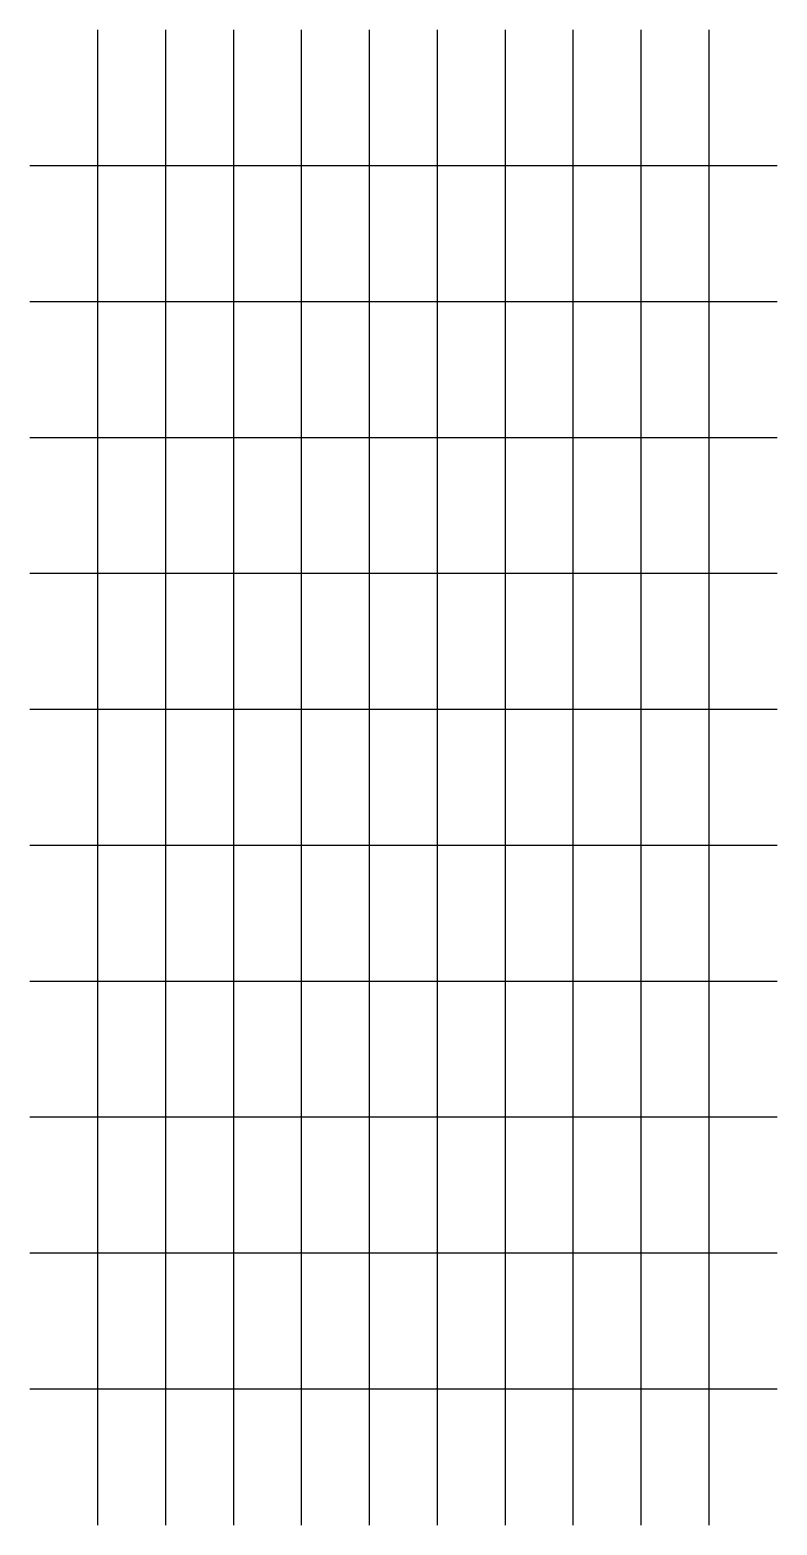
# Model space of a CAD drawing. Header units: millimetres. Extents: x 0 to 6.9, y 0 to 13.8.
import ezdxf

# ---------------------------------------------------------------- set-up
doc = ezdxf.new("R2010")
doc.units = ezdxf.units.MM

msp = doc.modelspace()

# ---------------------------------------------------------------- linework, layer by layer
for p, q in [((0.625, 0), (0.625, 13.75)), ((1.25, 0), (1.25, 13.75)), ((1.875, 0), (1.875, 13.75)), ((2.5, 0), (2.5, 13.75)), ((3.125, 0), (3.125, 13.75)), ((3.75, 0), (3.75, 13.75)), ((4.375, 0), (4.375, 13.75)), ((5, 0), (5, 13.75)), ((5.625, 0), (5.625, 13.75)), ((6.25, 0), (6.25, 13.75)), ((6.875, 12.5), (0, 12.5)), ((6.875, 11.25), (0, 11.25)), ((6.875, 10), (0, 10)), ((6.875, 8.75), (0, 8.75)), ((6.875, 7.5), (0, 7.5)), ((6.875, 6.25), (0, 6.25)), ((6.875, 5), (0, 5)), ((6.875, 3.75), (0, 3.75)), ((6.875, 2.5), (0, 2.5)), ((6.875, 1.25), (0, 1.25))]:
    msp.add_line(p, q)

doc.saveas('drawing.dxf')
